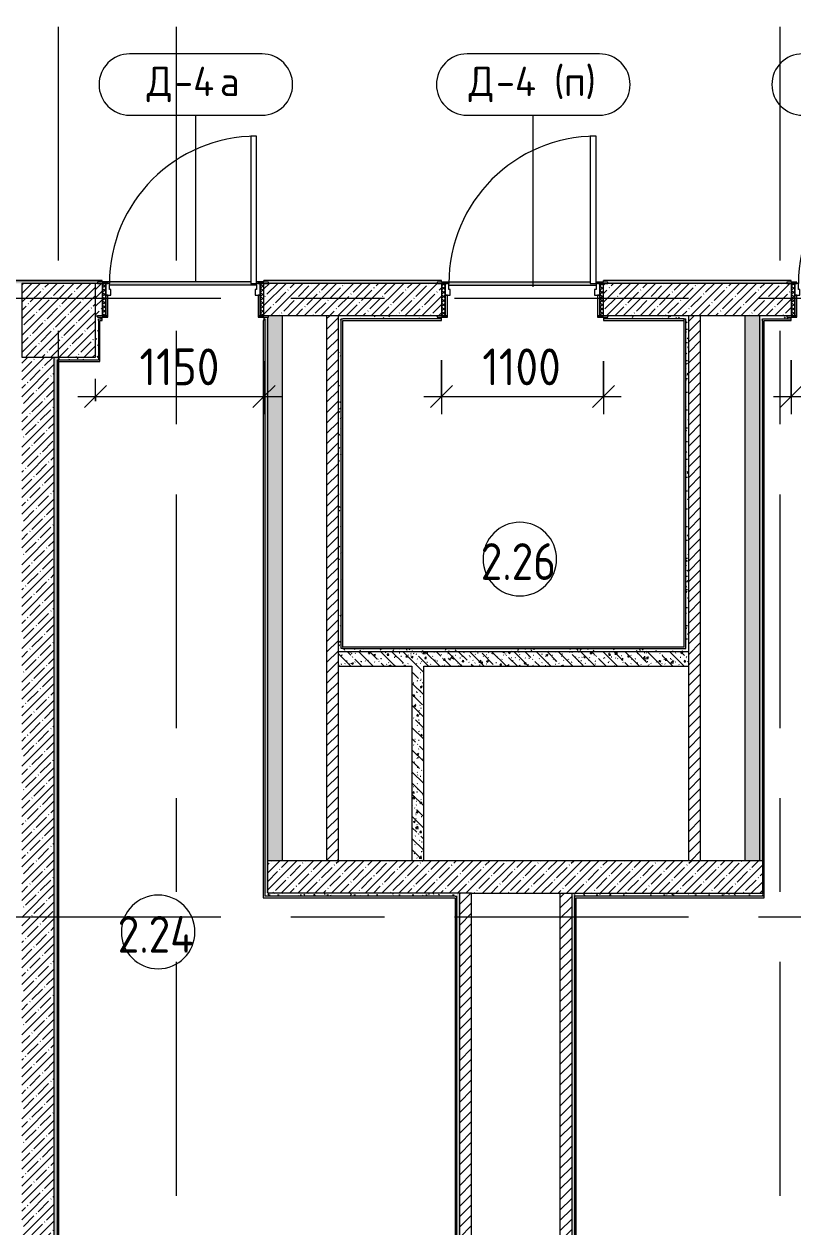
# Model space of a CAD drawing. Header units: millimetres. Extents: x 35363 to 232034, y -8553 to 29000.
# Drawn here: x 65425 to 70647, y 1493 to 9662 of the extents above; entities that cross this region are included whole.
import ezdxf

# ---------------------------------------------------------------- set-up
doc = ezdxf.new("R2010")
doc.units = ezdxf.units.MM
doc.linetypes.add('Осевая', pattern=[3175, 635, -476.25, 1587.5, -476.25])
for name, color, linetype, lineweight in [('A-ANNO-DIMS', 7, 'Continuous', 9), ('A-ANNO-DIMS-100', 7, 'Continuous', 9), ('A-AREA-IDEN', 7, 'Continuous', 9), ('A-DOOR', 7, 'Continuous', 9), ('A-DOOR-FRAM-2', 7, 'Continuous', 9), ('A-DOOR-IDEN', 7, 'Continuous', 9), ('A-WALL', 7, 'Continuous', 9), ('I-WALL', 7, 'Continuous', 9), ('S-COLS', 7, 'Continuous', 9), ('Ограждение', 7, 'Continuous', 9), ('Оси-2', 7, 'Осевая', 9), ('Поручни', 7, 'Continuous', 9)]:
    doc.layers.add(name, color=color, linetype=linetype, lineweight=lineweight)
for name, color, linetype, lineweight, true_color in [('A-DOOR-1', 1, 'Continuous', 9, 0xff0000), ('A-DOOR-2', 1, 'Continuous', 13, 0xff0000), ('A-DOOR-FRAM-1', 1, 'Continuous', 13, 0xff0000), ('A-WALL-1', 7, 'Continuous', 9, 0x3c3c3c), ('A-WALL-FNSH-1', 7, 'Continuous', 9, 0x3c3c3c)]:
    doc.layers.add(name, color=color, linetype=linetype, lineweight=lineweight, true_color=true_color)
doc.styles.add('GOST Common', font='GOST_Common.ttf', dxfattribs={"height": 200})
doc.styles.add('GOST Common_1', font='GOST_Common.ttf', dxfattribs={"width": 0.9, "height": 250})
doc.styles.add('ISOCPEUR', font='isocpeur.ttf', dxfattribs={"width": 0.9, "height": 250})
doc.dimstyles.new('ISO-2_5_0_9К_БОЛЬШОЙ', dxfattribs={"dimscale": 304.8, "dimtxt": 248.995294, "dimasz": 0.492126, "dimexe": 0.393701, "dimexo": 0.984252, "dimgap": 0, "dimtad": 1, "dimdec": 0, "dimrnd": 10, "dimzin": 0, "dimdsep": 46, "dimtxsty": 'ISOCPEUR', "dimblk1": 'OBLIQUE', "dimblk2": 'OBLIQUE', "dimsah": 1, "dimcen": 0.09, "dimdle": 0.393701, "dimazin": 0, "dimtfac": 1, "dimtdec": 4, "dimtix": 1, "dimtmove": 0, "dimatfit": 3, "dimfxl": 1, "dimtvp": 1, "dimtolj": 1, "dimtzin": 0, "dimarcsym": 2})
pattern_1 = [(45, (0, 0), (-57.02463, 57.02463), []), (45, (57.025, 0), (-57.02463, 57.02463), [100.806, -20.161, 3.353, -16.808])]
pattern_2 = [(45, (0, 0), (-35.35534, 35.35534), [])]
pattern_3 = [(135, (0, 0), (-75.43415, -75.43415), [106.68, -17.78, 3.556, -17.78]), (135, (0, 75.39), (-75.43415, -75.43415), []), (50, (0, 0), (127.52922, -11.15758), [13.335, -146.685]), (355, (0, 0), (-24.66966, 133.74002), [10.668, -117.348]), (100.451, (10.63, -0.93), (102.85973, 122.58178), [11.333, -124.663]), (46.184, (0, 35.56), (189.75516, -29.43036), [20.002, -220.027]), (96.636, (15.81, 33.1), (166.1822, 173.1996), [17, -186.995]), (351.184, (0, 35.56), (166.18393, 173.1976), [16.002, -176.022]), (21, (17.78, 26.67), (106.13027, -71.58603), [13.335, -146.685]), (326, (17.78, 26.67), (43.26188, 128.93175), [10.668, -117.348]), (71.451, (26.62, 20.7), (149.39198, 57.34505), [11.333, -124.663]), (37.5, (0, 0), (2.162228, 59.188357), [3.353, -112.573, 3.353, -115.773, -117.793]), (37.5, (0, 0), (2.162228, 59.188357), [-235.052, 3.353, -114.44]), (7.5, (0, 0), (46.77386, 70.12615), [3.353, -64.567, 3.353, -109.906, -44.894]), (7.5, (0, 0), (46.77386, 70.12615), [-181.178, 3.353, -41.542]), (327.5, (-39.65, 0), (94.91367, -4.010093), [3.353, -41.097, 3.353, -135.331, -184.023]), (327.5, (-39.65, 0), (94.91367, -4.010093), [-183.134, 3.353, -180.67]), (317.5, (-57.43, 0), (103.69057, 17.79882), [3.353, -54.432, 3.353, -88.748, -130.683]), (317.5, (-57.43, 0), (103.69057, 17.79882), [-149.885, 3.353, -127.33])]
pattern_4 = [(135, (1751.41, 174.685), (-14.14214, -14.14214), []), (225, (1751.41, 174.685), (14.14214, -14.14214), [])]
pattern_5 = [(45, (-371.384, 174.685), (-14.1421, 14.1421), []), (135, (-371.384, 174.685), (-14.1421, -14.1421), [])]
pattern_6 = [(0, (0, 0), (121.92, 30.48), [10.058, -81.382, 10.058, -81.382, -487.68]), (0, (0, 0), (121.92, 30.48), [-182.88, 10.058, -172.822, 10.058, -81.382, -213.36]), (0, (0, 0), (121.92, 30.48), [-457.2, 10.058, -50.902, 10.058, -142.342]), (120, (45.72, 15.24), (-87.356454, 90.345817), [10.058, -81.382, 10.058, -81.382, -487.68]), (120, (45.72, 15.24), (-87.356454, 90.345817), [-182.88, 10.058, -172.822, 10.058, -81.382, -213.36]), (120, (45.72, 15.24), (-87.356454, 90.345817), [-457.2, 10.058, -50.902, 10.058, -142.342]), (240, (60.96, 76.2), (-34.563546, -120.825817), [10.058, -81.382, 10.058, -81.382, -487.68]), (240, (60.96, 76.2), (-34.563546, -120.825817), [-182.88, 10.058, -172.822, 10.058, -81.382, -213.36]), (240, (60.96, 76.2), (-34.563546, -120.825817), [-457.2, 10.058, -50.902, 10.058, -142.342])]

# ---------------------------------------------------------------- blocks, each defined once
blk = doc.blocks.new('BSC_Колонна _Прямоугольная - 500х500-V13-План заполнения и маркировки дверных проемов 2 этажа в осях 12-23')
at = {"layer": 'S-COLS'}
h = blk.add_hatch(dxfattribs=at)
h.set_pattern_fill('FP_14', color=256, style=0, pattern_type=2)
h.set_pattern_definition([(45, (-65660, -7650), (-57.02463, 57.02463), []), (45, (-65602.975, -7650), (-57.02463, 57.02463), [100.806, -20.161, 3.353, -16.808])])
h.paths.add_polyline_path([(-250, -250), (250, -250), (250, 250), (-250, 250)])
for p, q in [((250, 250), (-250, 250)), ((-250, 250), (-250, -250)), ((250, -250), (250, 250)), ((-250, -250), (250, -250))]:
    blk.add_line(p, q, dxfattribs=at)
blk = doc.blocks.new('110_Дверь_СКБ_1Ст_Внутренняя1 - Д-4_1 1100x2100h_ОО_туалет для мальч_ и дев_-32102845-План заполнения и маркировки дверных проемов 2 этажа в осях 12-23')
at = {"layer": 'A-DOOR'}
h = blk.add_hatch(dxfattribs=at)
h.set_pattern_fill('FP_36', color=256, style=0, pattern_type=2)
h.set_pattern_definition(pattern_4)
h.paths.add_polyline_path([(562.5, -110), (562.5, 110), (537.5, 110), (537.5, -110)])
at = {"layer": 'A-DOOR-FRAM-2'}
h = blk.add_hatch(dxfattribs=at)
h.set_pattern_fill('FP_37', color=256, style=0, pattern_type=2)
h.set_pattern_definition(pattern_5)
h.paths.add_polyline_path([(-512.5, -110), (-512.5, 110), (-537.5, 110), (-537.5, -110)])
at = {"layer": 'A-DOOR-1'}
blk.add_arc((512.5, 110), 1000, 90, 180, dxfattribs=at)
at = {"layer": 'A-DOOR-2'}
for p, q in [((512.5, 1110), (472.5, 1110)), ((472.5, 1110), (472.5, 110)), ((512.5, 110), (512.5, 1110)), ((472.5, 110), (512.5, 110))]:
    blk.add_line(p, q, dxfattribs=at)
at = {"layer": 'A-DOOR-FRAM-1'}
for p, q in [((-497.5, 118), (-567.5, 118)), ((-567.5, 118), (-567.5, 110)), ((-567.5, 110), (-497.5, 110)), ((-512.5, 110), (-537.5, 110)), ((-537.5, 110), (-537.5, -110)), ((-487.5, 110), (-512.5, 110)), ((-512.5, 110), (-512.5, 30)), ((-512.5, -110), (-512.5, 110)), ((-497.5, 110), (-512.5, 110)), ((-512.5, 110), (-512.5, 109)), ((-512.5, 109), (-497.5, 109)), ((-497.5, 110), (-497.5, 118)), ((-497.5, 109), (-497.5, 110)), ((-487.5, 70), (-487.5, 110)), ((512.5, 110), (512.5, 70)), ((537.5, 110), (512.5, 110)), ((592.5, 118), (522.5, 118)), ((522.5, 118), (522.5, 110)), ((537.5, 110), (522.5, 110)), ((522.5, 110), (522.5, 109)), ((522.5, 110), (592.5, 110)), ((522.5, 109), (537.5, 109)), ((537.5, 30), (537.5, 110)), ((562.5, 110), (537.5, 110)), ((537.5, 110), (537.5, -110)), ((537.5, 109), (537.5, 110)), ((562.5, -110), (562.5, 110)), ((592.5, 110), (592.5, 118)), ((-512.5, 30), (-477.5, 30)), ((-497.5, 30), (-512.5, 30)), ((-512.5, 30), (-512.5, -110)), ((-497.5, -110), (-497.5, 30)), ((-477.5, 70), (-487.5, 70)), ((-477.5, 30), (-477.5, 70)), ((512.5, 70), (502.5, 70)), ((502.5, 70), (502.5, 30)), ((502.5, 30), (537.5, 30)), ((537.5, 30), (522.5, 30)), ((522.5, 30), (522.5, -110)), ((537.5, -110), (537.5, 30)), ((-497.5, -110), (-567.5, -110)), ((-567.5, -110), (-567.5, -118)), ((-567.5, -118), (-497.5, -118)), ((-537.5, -110), (-512.5, -110)), ((-512.5, -110), (-497.5, -110)), ((-497.5, -118), (-497.5, -110)), ((522.5, -110), (537.5, -110)), ((592.5, -110), (522.5, -110)), ((522.5, -110), (522.5, -118)), ((522.5, -118), (592.5, -118)), ((537.5, -110), (562.5, -110)), ((592.5, -118), (592.5, -110))]:
    blk.add_line(p, q, dxfattribs=at)
blk = doc.blocks.new('110_Дверь_СКБ_1Ст_Внутренняя1 - Д-4 1100x2100h_су мгн-31586709-План заполнения и маркировки дверных проемов 2 этажа в осях 12-23')
at = {"layer": 'A-DOOR'}
h = blk.add_hatch(dxfattribs=at)
h.set_pattern_fill('FP_36', color=256, style=0, pattern_type=2)
h.set_pattern_definition(pattern_4)
h.paths.add_polyline_path([(562.5, -110), (562.5, 110), (537.5, 110), (537.5, -110)])
at = {"layer": 'A-DOOR-FRAM-2'}
h = blk.add_hatch(dxfattribs=at)
h.set_pattern_fill('FP_37', color=256, style=0, pattern_type=2)
h.set_pattern_definition(pattern_5)
h.paths.add_polyline_path([(-512.5, -110), (-512.5, 110), (-537.5, 110), (-537.5, -110)])
at = {"layer": 'A-DOOR-1'}
blk.add_arc((512.5, 110), 1000, 90, 180, dxfattribs=at)
at = {"layer": 'A-DOOR-2'}
for p, q in [((512.5, 1110), (472.5, 1110)), ((472.5, 1110), (472.5, 110)), ((512.5, 110), (512.5, 1110)), ((472.5, 110), (512.5, 110))]:
    blk.add_line(p, q, dxfattribs=at)
at = {"layer": 'A-DOOR-FRAM-1'}
for p, q in [((-497.5, 118), (-567.5, 118)), ((-567.5, 118), (-567.5, 110)), ((-567.5, 110), (-497.5, 110)), ((-512.5, 110), (-537.5, 110)), ((-537.5, 110), (-537.5, -110)), ((-487.5, 110), (-512.5, 110)), ((-512.5, 110), (-512.5, 30)), ((-512.5, -110), (-512.5, 110)), ((-497.5, 110), (-512.5, 110)), ((-512.5, 110), (-512.5, 109)), ((-512.5, 109), (-497.5, 109)), ((-497.5, 110), (-497.5, 118)), ((-497.5, 109), (-497.5, 110)), ((-487.5, 70), (-487.5, 110)), ((512.5, 110), (512.5, 70)), ((537.5, 110), (512.5, 110)), ((592.5, 118), (522.5, 118)), ((522.5, 118), (522.5, 110)), ((537.5, 110), (522.5, 110)), ((522.5, 110), (522.5, 109)), ((522.5, 110), (592.5, 110)), ((522.5, 109), (537.5, 109)), ((537.5, 30), (537.5, 110)), ((562.5, 110), (537.5, 110)), ((537.5, 110), (537.5, -110)), ((537.5, 109), (537.5, 110)), ((562.5, -110), (562.5, 110)), ((592.5, 110), (592.5, 118)), ((-512.5, 30), (-477.5, 30)), ((-497.5, 30), (-512.5, 30)), ((-512.5, 30), (-512.5, -110)), ((-497.5, -110), (-497.5, 30)), ((-477.5, 70), (-487.5, 70)), ((-477.5, 30), (-477.5, 70)), ((512.5, 70), (502.5, 70)), ((502.5, 70), (502.5, 30)), ((502.5, 30), (537.5, 30)), ((537.5, 30), (522.5, 30)), ((522.5, 30), (522.5, -110)), ((537.5, -110), (537.5, 30)), ((-497.5, -110), (-567.5, -110)), ((-567.5, -110), (-567.5, -118)), ((-567.5, -118), (-497.5, -118)), ((-537.5, -110), (-512.5, -110)), ((-512.5, -110), (-497.5, -110)), ((-497.5, -118), (-497.5, -110)), ((522.5, -110), (537.5, -110)), ((592.5, -110), (522.5, -110)), ((522.5, -110), (522.5, -118)), ((522.5, -118), (592.5, -118)), ((537.5, -110), (562.5, -110)), ((592.5, -118), (592.5, -110))]:
    blk.add_line(p, q, dxfattribs=at)
blk = doc.blocks.new('Ограждение - Ограждение-32874017-План заполнения и маркировки дверных проемов 2 этажа в осях 12-23')
at = {"layer": 'Ограждение'}
h = blk.add_hatch(color=256, dxfattribs=at)
h.paths.add_polyline_path([(67005, 7890), (67005, 7900), (66965, 7900), (66965, 7910), (65955, 7910), (65955, 7908), (65995, 7908), (65995, 7900), (66005, 7900), (66005, 7890), (66965, 7890)])
h.paths.add_polyline_path([(67005, 7900), (67015, 7900), (67015, 7908), (67049, 7908), (67049, 7910), (67005, 7910)])
at = {"layer": 'Поручни'}
for p, q in [((66965, 7910), (65955, 7910)), ((66005, 7890), (67005, 7890)), ((67049, 7910), (67005, 7910)), ((67049, 7910), (67049, 7908))]:
    blk.add_line(p, q, dxfattribs=at)
blk = doc.blocks.new('Ограждение - Ограждение-32874073-План заполнения и маркировки дверных проемов 2 этажа в осях 12-23')
at = {"layer": 'Ограждение'}
h = blk.add_hatch(color=256, dxfattribs=at)
h.paths.add_polyline_path([(69310.5, 7889), (69310.5, 7900), (69270.5, 7900), (69270.5, 7909), (68300.5, 7908), (68300.5, 7900), (68310.5, 7900), (68310.5, 7889), (69270.5, 7889)])
h.paths.add_polyline_path([(69310.5, 7900), (69320.5, 7900), (69320.5, 7908), (69310.5, 7909)])
at = {"layer": 'Поручни'}
for p, q in [((69270.5, 7909), (68285.5, 7909)), ((68310.5, 7889), (69310.5, 7889)), ((69360.5, 7909), (69310.5, 7909))]:
    blk.add_line(p, q, dxfattribs=at)
blk = doc.blocks.new('М_двери - Типоразмер_рамка-25223575-План заполнения и маркировки дверных проемов 2 этажа в осях 12-23')
at = {"layer": 'A-DOOR-IDEN'}
for p, q in [((4.496, 2.08), (-4.496, 2.08)), ((-4.496, -2.08), (4.496, -2.08))]:
    blk.add_line(p, q, dxfattribs=at)
for centre, start, end in [((-4.496, 0), 90, 270), ((4.496, 0), 270, 90)]:
    blk.add_arc(centre, 2.08, start, end, dxfattribs=at)
blk = doc.blocks.new('DIMBLOCK34-План заполнения и маркировки дверных проемов 2 этажа в осях 12-23')
at = {"layer": 'A-ANNO-DIMS-100'}
for p, q in [((67055, 7372), (67055, 7012)), ((67055, 7132), (67055, 7372)), ((65910, 7100), (65910, 7252)), ((65790, 7132), (67175, 7132)), ((65910, 7132), (65910, 7100))]:
    blk.add_line(p, q, dxfattribs=at)
at = {"layer": 'A-ANNO-DIMS-100', "lineweight": 20}
for p, q in [((65910, 7132), (65985, 7207)), ((67055, 7132), (67130, 7207)), ((65910, 7132), (65835, 7057)), ((67055, 7132), (66980, 7057))]:
    blk.add_line(p, q, dxfattribs=at)
at = {"layer": 'A-ANNO-DIMS-100', "color": 0, "insert": (66209.6, 7458.6), "char_height": 250, "width": 655.049, "attachment_point": 1, "line_spacing_factor": 1.149209, "style": 'ISOCPEUR'}
blk.add_mtext('1150', dxfattribs=at)
blk = doc.blocks.new('_Oblique')
at = {"color": 0, "linetype": 'ByBlock', "lineweight": -2}
blk.add_line((-0.5, -0.5), (0.5, 0.5), dxfattribs=at)
blk = doc.blocks.new('DIMBLOCK35-План заполнения и маркировки дверных проемов 2 этажа в осях 12-23')
at = {"layer": 'A-ANNO-DIMS-100'}
for p, q in [((68260.5, 7380), (68260.5, 7012)), ((68260.5, 7132), (68260.5, 7380)), ((69360.5, 7372), (69360.5, 7012)), ((69360.5, 7132), (69360.5, 7372)), ((68140.5, 7132), (69480.5, 7132))]:
    blk.add_line(p, q, dxfattribs=at)
at = {"layer": 'A-ANNO-DIMS-100', "lineweight": 20}
for p, q in [((68260.5, 7132), (68335.5, 7207)), ((69360.5, 7132), (69435.5, 7207)), ((68260.5, 7132), (68185.5, 7057)), ((69360.5, 7132), (69285.5, 7057))]:
    blk.add_line(p, q, dxfattribs=at)
at = {"layer": 'A-ANNO-DIMS-100', "color": 0, "insert": (68537.5, 7458.6), "char_height": 250, "width": 655.049, "attachment_point": 1, "line_spacing_factor": 1.149209, "style": 'ISOCPEUR'}
blk.add_mtext('1100', dxfattribs=at)
blk = doc.blocks.new('DIMBLOCK36-План заполнения и маркировки дверных проемов 2 этажа в осях 12-23')
at = {"layer": 'A-ANNO-DIMS-100'}
for p, q in [((70635, 7380), (70635, 7012)), ((70635, 7132), (70635, 7380)), ((71735, 7372), (71735, 7012)), ((71735, 7132), (71735, 7372)), ((70515, 7132), (71855, 7132))]:
    blk.add_line(p, q, dxfattribs=at)
at = {"layer": 'A-ANNO-DIMS-100', "lineweight": 20}
for p, q in [((70635, 7132), (70710, 7207)), ((71735, 7132), (71810, 7207)), ((70635, 7132), (70560, 7057)), ((71735, 7132), (71660, 7057))]:
    blk.add_line(p, q, dxfattribs=at)
at = {"layer": 'A-ANNO-DIMS-100', "color": 0, "insert": (70912.1, 7458.6), "char_height": 250, "width": 655.049, "attachment_point": 1, "line_spacing_factor": 1.149209, "style": 'ISOCPEUR'}
blk.add_mtext('1100', dxfattribs=at)
blk = doc.blocks.new('Марка_Помещения - Номер-25198446-План заполнения и маркировки дверных проемов 2 этажа в осях 12-23')
at = {"layer": 'A-AREA-IDEN'}
for start, end in [(360, 180), (180, 360)]:
    blk.add_arc((0, 0), 2.5, start, end, dxfattribs=at)

msp = doc.modelspace()

# ---------------------------------------------------------------- hatches: boundary and pattern name
at = {"layer": 'I-WALL'}
h = msp.add_hatch(dxfattribs=at)
h.set_pattern_fill('FP_58', color=256, style=0, pattern_type=2)
h.set_pattern_definition(pattern_6)
h.paths.add_polyline_path([(71765, 7900), (72250, 7900), (72250, 7908), (72305, 7908), (72305, 7920), (71735, 7920), (71735, 7908), (71765, 7908), (71765, 7901.7)])
h.paths.add_polyline_path([(74750, 7900), (74750, 7920), (73705, 7920), (73705, 7908), (73760, 7908), (73760, 7900)])
h.paths.add_polyline_path([(70605, 7900), (70605, 7908), (70635, 7908), (70635, 7920), (69360.5, 7920), (69360.5, 7908), (69390.5, 7908), (69390.5, 7900), (70255.3, 7900)])
h.paths.add_polyline_path([(65410, 7900), (65925, 7900.9), (65925, 7908), (65955, 7908), (65955, 7920), (64150.1, 7920), (64150.1, 7900), (64442.6, 7900)])
h.paths.add_polyline_path([(68230.5, 7900), (68230.5, 7908), (68260.5, 7908), (68260.5, 7920), (67055, 7920), (67055, 7908), (67085, 7908), (67085, 7900), (67348.9, 7900)])
h.paths.add_polyline_path([(61536.2, 7900), (62870.1, 7900), (62870.1, 7920), (59931, 7920), (59931, 7900), (61410, 7900)])
h.paths.add_polyline_path([(53861.9, 7900), (53861.9, 7920), (50930, 7920), (50930, 7900), (52817.1, 7900)])
h.paths.add_polyline_path([(55141.9, 7900), (57431, 7900), (57431, 7920), (55141.9, 7920)])
h.paths.add_polyline_path([(47410, 7900), (48430, 7900), (48430, 7920), (46186.5, 7920), (46186.5, 7900), (47004.4, 7900)])
h.paths.add_polyline_path([(44098, 7900), (44826.5, 7900), (44826.5, 7920), (42061, 7920), (42061, 7900), (43410, 7900)])
h.paths.add_polyline_path([(38742.7, 7900), (39561, 7900), (39561, 7920), (38742.7, 7920), (38742.7, 7902.5)])
h = msp.add_hatch(dxfattribs=at)
h.set_pattern_fill('FP_17', color=256, style=0, pattern_type=2)
h.set_pattern_definition(pattern_1)
h.paths.add_polyline_path([(67480, 7680), (68260.5, 7680), (68260.5, 7900), (67055, 7900), (67055, 7680), (67348.9, 7680)])
h.paths.add_polyline_path([(71765, 7680), (71860, 7680), (71860, 7900), (71735, 7900), (71735, 7680)])
h.paths.add_polyline_path([(70605, 7680), (70635, 7680), (70635, 7900), (69360.5, 7900), (69360.5, 7680), (70420, 7680)])
h.paths.add_polyline_path([(65910, 7680), (65955, 7680), (65955, 7900), (65910, 7900)])
h = msp.add_hatch(dxfattribs=at)
h.set_pattern_fill('FP_58', color=256, style=0, pattern_type=2)
h.set_pattern_definition(pattern_6)
h.paths.add_polyline_path([(65925, 7660), (65955, 7660), (65955, 7672), (65925, 7672), (65925, 7680), (65910, 7680), (65910, 7660)])
h.paths.add_polyline_path([(67060, 7660), (67080, 7660), (67080, 7672), (67055, 7672), (67055, 7660)])
h = msp.add_hatch(dxfattribs=at)
h.set_pattern_fill('FP_27', color=256, style=0, pattern_type=2)
h.set_pattern_definition(pattern_3)
h.paths.add_polyline_path([(67180, 3980), (67180, 7680), (67085, 7680), (67085, 7672), (67080, 7672), (67080, 3980)])
h = msp.add_hatch(dxfattribs=at)
h.set_pattern_fill('FP_22', color=256, style=0, pattern_type=2)
h.set_pattern_definition(pattern_2)
h.paths.add_polyline_path([(67480, 3980), (67560, 3980), (67560, 7680), (67480, 7680), (67480, 4441.6)])
h = msp.add_hatch(dxfattribs=at)
h.set_pattern_fill('FP_58', color=256, style=0, pattern_type=2)
h.set_pattern_definition(pattern_6)
h.paths.add_polyline_path([(67560, 5400), (67580, 5400), (67580, 7680), (67560, 7680), (67560, 6267.9)])
h = msp.add_hatch(dxfattribs=at)
h.set_pattern_fill('FP_58', color=256, style=0, pattern_type=2)
h.set_pattern_definition(pattern_6)
h.paths.add_polyline_path([(68260.5, 7660), (68260.5, 7672), (68230.5, 7672), (68230.5, 7680), (67580, 7680), (67580, 7660), (68230.5, 7660)])
h.paths.add_polyline_path([(69920, 7660), (69920, 7680), (69390.5, 7678.9), (69390.5, 7672), (69360.5, 7672), (69360.5, 7660), (69909, 7660)])
h = msp.add_hatch(dxfattribs=at)
h.set_pattern_fill('FP_58', color=256, style=0, pattern_type=2)
h.set_pattern_definition(pattern_6)
h.paths.add_polyline_path([(69920, 5420), (69940, 5420), (69940, 7680), (69920, 7680), (69920, 5431)])
h = msp.add_hatch(dxfattribs=at)
h.set_pattern_fill('FP_22', color=256, style=0, pattern_type=2)
h.set_pattern_definition(pattern_2)
h.paths.add_polyline_path([(70020, 3980), (70020, 7680), (69940, 7680), (69940, 3980)])
h = msp.add_hatch(dxfattribs=at)
h.set_pattern_fill('FP_27', color=256, style=0, pattern_type=2)
h.set_pattern_definition(pattern_3)
h.paths.add_polyline_path([(70320, 3980), (70420, 3980), (70420, 7680), (70320, 7680), (70320, 6267.9)])
h = msp.add_hatch(dxfattribs=at)
h.set_pattern_fill('FP_58', color=256, style=0, pattern_type=2)
h.set_pattern_definition(pattern_6)
h.paths.add_polyline_path([(71840, 7660), (71860, 7660), (71860, 7680), (71765, 7680), (71765, 7672), (71735, 7672), (71735, 7660), (71765, 7660)])
h.paths.add_polyline_path([(70635, 7660), (70635, 7672), (70605, 7672), (70605, 7680), (70420, 7680), (70420, 7660), (70605, 7660)])
h = msp.add_hatch(dxfattribs=at)
h.set_pattern_fill('FP_58', color=256, style=0, pattern_type=2)
h.set_pattern_definition(pattern_6)
h.paths.add_polyline_path([(65910, 7380), (65930, 7380), (65930, 7660), (65910, 7660), (65910, 7400)])
h = msp.add_hatch(dxfattribs=at)
h.set_pattern_fill('FP_58', color=256, style=0, pattern_type=2)
h.set_pattern_definition(pattern_6)
h.paths.add_polyline_path([(67060, 3760), (67080, 3760), (67080, 7660), (67060, 7660), (67060, 6267.9)])
h = msp.add_hatch(dxfattribs=at)
h.set_pattern_fill('FP_58', color=256, style=0, pattern_type=2)
h.set_pattern_definition(pattern_6)
h.paths.add_polyline_path([(70420, 3980), (70440, 3980), (70440, 7660), (70420, 7660), (70420, 6267.9)])
h = msp.add_hatch(dxfattribs=at)
h.set_pattern_fill('FP_17', color=256, style=0, pattern_type=2)
h.set_pattern_definition(pattern_1)
h.paths.add_polyline_path([(65620.5, 400), (65630, 400), (65630, 7400), (65410, 7400), (65410, 400)])
h = msp.add_hatch(dxfattribs=at)
h.set_pattern_fill('FP_58', color=256, style=0, pattern_type=2)
h.set_pattern_definition(pattern_6)
h.paths.add_polyline_path([(65630, 400), (65650, 400), (65650, 7400), (65630, 7400), (65630, 789.1)])
h = msp.add_hatch(dxfattribs=at)
h.set_pattern_fill('FP_58', color=256, style=0, pattern_type=2)
h.set_pattern_definition(pattern_6)
h.paths.add_polyline_path([(65650, 7380), (65910, 7380), (65910, 7400), (65650, 7400)])
h = msp.add_hatch(dxfattribs=at)
h.set_pattern_fill('FP_27', color=256, style=0, pattern_type=2)
h.set_pattern_definition(pattern_3)
h.paths.add_polyline_path([(68140, 5300), (69940, 5300), (69940, 5400), (67560, 5400), (67560, 5300), (68060, 5300)])
h = msp.add_hatch(dxfattribs=at)
h.set_pattern_fill('FP_58', color=256, style=0, pattern_type=2)
h.set_pattern_definition(pattern_6)
h.paths.add_polyline_path([(67580, 5400), (69940, 5400), (69940, 5420), (67580, 5420)])
h = msp.add_hatch(dxfattribs=at)
h.set_pattern_fill('FP_27', color=256, style=0, pattern_type=2)
h.set_pattern_definition(pattern_3)
h.paths.add_polyline_path([(68140, 3980), (68140, 5300), (68060, 5300), (68060, 3980)])
h = msp.add_hatch(dxfattribs=at)
h.set_pattern_fill('FP_17', color=256, style=0, pattern_type=2)
h.set_pattern_definition(pattern_1)
h.paths.add_polyline_path([(68365, 3760), (70440, 3760), (70440, 3980), (67080, 3980), (67080, 3760), (67348.9, 3760)])
h = msp.add_hatch(dxfattribs=at)
h.set_pattern_fill('FP_58', color=256, style=0, pattern_type=2)
h.set_pattern_definition(pattern_6)
h.paths.add_polyline_path([(67060, 3740), (68365, 3740), (68365, 3760), (67060, 3760)])
h = msp.add_hatch(dxfattribs=at)
h.set_pattern_fill('FP_58', color=256, style=0, pattern_type=2)
h.set_pattern_definition(pattern_6)
h.paths.add_polyline_path([(68365, 140), (68385, 140), (68385, 3760), (68365, 3760), (68365, 151)])
h = msp.add_hatch(dxfattribs=at)
h.set_pattern_fill('FP_22', color=256, style=0, pattern_type=2)
h.set_pattern_definition(pattern_2)
h.paths.add_polyline_path([(68465, 120), (68465, 3760), (68385, 3760), (68385, 120)])
h = msp.add_hatch(dxfattribs=at)
h.set_pattern_fill('FP_22', color=256, style=0, pattern_type=2)
h.set_pattern_definition(pattern_2)
h.paths.add_polyline_path([(69065, 120), (69145, 120), (69145, 3760), (69065, 3760), (69065, 2615.4)])
h = msp.add_hatch(dxfattribs=at)
h.set_pattern_fill('FP_58', color=256, style=0, pattern_type=2)
h.set_pattern_definition(pattern_6)
h.paths.add_polyline_path([(70440, 3740), (70451, 3740), (70451, 3760), (69145, 3760), (69145, 3740), (70426.3, 3740)])
h = msp.add_hatch(dxfattribs=at)
h.set_pattern_fill('FP_58', color=256, style=0, pattern_type=2)
h.set_pattern_definition(pattern_6)
h.paths.add_polyline_path([(69145, 120), (69165, 120), (69165, 3740), (69145, 3740), (69145, 2615.4)])

# ---------------------------------------------------------------- linework, layer by layer
at = {"layer": 'A-DOOR-IDEN'}
for p, q in [((66592.8, 7914.6), (66592.1, 9042.8)), ((68883.8, 7876.3), (68883.8, 9042.8))]:
    msp.add_line(p, q, dxfattribs=at)
at = {"layer": 'A-WALL'}
for p, q in [((65910, 7680), (65925, 7680)), ((68230.5, 7680), (67085, 7680)), ((67560, 5400), (67560, 7680)), ((70605, 7680), (69390.5, 7680)), ((69940, 3980), (69940, 7680)), ((70420, 7680), (70420, 3980)), ((67080, 3760), (67080, 7672)), ((67580, 5420), (67580, 7660)), ((69920, 5420), (69920, 7660)), ((65910, 7380), (65650, 7380)), ((65650, 7380), (65650, 420)), ((68385, 120), (68385, 3760)), ((68465, 3760), (70451, 3760)), ((68365, 140), (68365, 3740)), ((70451, 3740), (69165, 3740)), ((69165, 3740), (69165, 140))]:
    msp.add_line(p, q, dxfattribs=at)
at = {"layer": 'A-WALL-1'}
for p, q in [((65925, 7900), (65910, 7900)), ((65955, 7908), (65955, 7920)), ((68260.5, 7920), (67055, 7920)), ((67055, 7908), (67055, 7920)), ((68230.5, 7900), (67085, 7900)), ((68260.5, 7908), (68260.5, 7920)), ((70635, 7920), (69360.5, 7920)), ((69360.5, 7908), (69360.5, 7920)), ((70605, 7900), (69390.5, 7900)), ((70635, 7908), (70635, 7920)), ((67180, 3980), (67180, 7680)), ((67480, 7680), (67480, 3980)), ((70020, 3980), (70020, 7680)), ((70320, 7680), (70320, 3980)), ((65930, 7660), (65955, 7660)), ((65930, 7649), (65930, 7660)), ((65955, 7660), (65955, 7672)), ((67055, 7672), (67055, 7660)), ((67055, 7660), (67060, 7660)), ((67060, 7660), (67060, 3740)), ((67580, 7660), (67591, 7660)), ((68260.5, 7660), (68260.5, 7672)), ((69360.5, 7672), (69360.5, 7660)), ((69909, 7660), (69920, 7660)), ((70440, 7660), (70635, 7660)), ((70440, 7649), (70440, 7660)), ((70635, 7660), (70635, 7672)), ((65630, 400), (65630, 7400)), ((67560, 3980), (67560, 5400)), ((67560, 5400), (69940, 5400)), ((67591, 5420), (67580, 5420)), ((67560, 5300), (68060, 5300)), ((68060, 5300), (68060, 3980)), ((68140, 5300), (69940, 5300)), ((68140, 3980), (68140, 5300)), ((70440, 3980), (67080, 3980)), ((68465, 3760), (67080, 3760)), ((68465, 120), (68465, 3760)), ((69065, 3760), (69065, 120)), ((69145, 3760), (69145, 120)), ((70451, 3740), (70451, 3760)), ((68354, 3740), (68365, 3740))]:
    msp.add_line(p, q, dxfattribs=at)
at = {"layer": 'A-WALL-FNSH-1'}
for p, q in [((65955, 7921), (64110, 7921)), ((65280, 7920), (65955, 7920)), ((65955, 7920), (65955, 7921)), ((68260.5, 7921), (67055, 7921)), ((67055, 7920), (67055, 7921)), ((68260.5, 7920), (68260.5, 7921)), ((70635, 7921), (69360.5, 7921)), ((69360.5, 7920), (69360.5, 7921)), ((70635, 7920), (70635, 7921)), ((65930, 7649), (65930, 7380)), ((65941, 7649), (65955, 7649)), ((65941, 7369), (65941, 7649)), ((65955, 7649), (65955, 7660)), ((67055, 7649), (67049, 7649)), ((67049, 7649), (67049, 3729)), ((67055, 7660), (67055, 7649)), ((68260.5, 7660), (67591, 7660)), ((67591, 5431), (67591, 7649)), ((67591, 7649), (68260.5, 7649)), ((68260.5, 7649), (68260.5, 7660)), ((69909, 7660), (69360.5, 7660)), ((69360.5, 7660), (69360.5, 7649)), ((69360.5, 7649), (69909, 7649)), ((69909, 5431), (69909, 7660)), ((70440, 7649), (70440, 3760)), ((70451, 7649), (70635, 7649)), ((70451, 3760), (70451, 7649)), ((70635, 7649), (70635, 7660)), ((65661, 7369), (65941, 7369)), ((65661, 515.5), (65661, 7369)), ((65930, 7380), (65910, 7380)), ((69909, 5431), (67591, 5431)), ((67591, 5420), (69920, 5420)), ((67049, 3729), (68354, 3729)), ((68354, 3740), (67060, 3740)), ((68354, 3729), (68354, 151)), ((69176, 3729), (70451, 3729)), ((69176, 151), (69176, 3729)), ((70451, 3729), (70451, 3740))]:
    msp.add_line(p, q, dxfattribs=at)
at = {"layer": 'Оси-2'}
for p, q in [((65660, 593.7), (65660, 24898.1)), ((66460, 593.7), (66460, 24898.1)), ((70560, 593.7), (70560, 24898.1)), ((38663.4, 7800), (82200, 7800)), ((38663.4, 3600), (82200, 3600))]:
    msp.add_line(p, q, dxfattribs=at)

# ---------------------------------------------------------------- block references
at = {"layer": 'A-AREA-IDEN', "xscale": 99.99999999999993, "yscale": 99.99999999999993, "zscale": 99.99999999999993}
for p in [(68792.6, 6028), (66336.2, 3496.3)]:
    msp.add_blockref('Марка_Помещения - Номер-25198446-План заполнения и маркировки дверных проемов 2 этажа в осях 12-23', p, dxfattribs=at)
at = {"layer": 'A-DOOR-1'}
for name, p in [('110_Дверь_СКБ_1Ст_Внутренняя1 - Д-4_1 1100x2100h_ОО_туалет для мальч_ и дев_-32102845-План заполнения и маркировки дверных проемов 2 этажа в осях 12-23', (66492.5, 7790)), ('110_Дверь_СКБ_1Ст_Внутренняя1 - Д-4 1100x2100h_су мгн-31586709-План заполнения и маркировки дверных проемов 2 этажа в осях 12-23', (68798, 7790)), ('110_Дверь_СКБ_1Ст_Внутренняя1 - Д-4_1 1100x2100h_ОО_туалет для мальч_ и дев_-32102845-План заполнения и маркировки дверных проемов 2 этажа в осях 12-23', (71172.5, 7790))]:
    msp.add_blockref(name, p, dxfattribs=at)
at = {"layer": 'A-DOOR-IDEN', "xscale": 99.99999999999993, "yscale": 99.99999999999993, "zscale": 99.99999999999993}
for p in [(66592.1, 9250.8), (68883.8, 9250.8), (71162.2, 9250.8)]:
    msp.add_blockref('М_двери - Типоразмер_рамка-25223575-План заполнения и маркировки дверных проемов 2 этажа в осях 12-23', p, dxfattribs=at)
at = {"layer": 'S-COLS'}
msp.add_blockref('BSC_Колонна _Прямоугольная - 500х500-V13-План заполнения и маркировки дверных проемов 2 этажа в осях 12-23', (65660, 7650), dxfattribs=at)
at = {"layer": 'Поручни'}
for name in ['Ограждение - Ограждение-32874017-План заполнения и маркировки дверных проемов 2 этажа в осях 12-23', 'Ограждение - Ограждение-32874073-План заполнения и маркировки дверных проемов 2 этажа в осях 12-23']:
    msp.add_blockref(name, (0, 0), dxfattribs=at)

# ---------------------------------------------------------------- texts
at = {"layer": 'A-AREA-IDEN', "char_height": 250, "attachment_point": 1, "style": 'GOST Common_1'}
for s, insert, width in [('2.26', (68526.9, 6136.6), 663.797), ('2.24', (66061.5, 3604.9), 685.443)]:
    msp.add_mtext(s, dxfattribs=dict(at, insert=insert, width=width))
at = {"layer": 'A-DOOR-IDEN', "char_height": 200, "attachment_point": 1, "style": 'GOST Common'}
for s, insert, width in [('\\fGOST Common|b0|i0|c204|p34|;Д', (66258.8, 9372), 224.472), ('-4', (66444, 9372), 376.793), ('\\fGOST Common|b0|i0|c204|p34|;а', (66754.9, 9372), 200.422), ('\\fGOST Common|b0|i0|c204|p34|;Д', (68444.5, 9372), 224.472), ('-4 (', (68629.7, 9372), 561.181), ('\\fGOST Common|b0|i0|c204|p34|;п', (69092.7, 9372), 176.371), ('\\fGOST Common|b0|i0|c204|p34|;)', (69238.3, 9372), 96.202)]:
    msp.add_mtext(s, dxfattribs=dict(at, insert=insert, width=width))

# ---------------------------------------------------------------- dimensions: what is measured, and where the dimension line sits
at = {"layer": 'A-ANNO-DIMS'}
for base, p1, p2, override, picture, middle in [((69360.5, 7132), (68260.5, 7680), (69360.5, 7672), {"dimpost": '<>', "dimfxl": 1100.029091}, 'DIMBLOCK35-План заполнения и маркировки дверных проемов 2 этажа в осях 12-23', (68810.5, 7257)), ((71735, 7132), (70635, 7680), (71735, 7672), {"dimpost": '<>', "dimfxl": 1100.029091}, 'DIMBLOCK36-План заполнения и маркировки дверных проемов 2 этажа в осях 12-23', (71185, 7257)), ((67055, 7132), (65910, 7400), (67055, 7672), {"dimpost": '<>', "dimfxl": 1176.864053}, 'DIMBLOCK34-План заполнения и маркировки дверных проемов 2 этажа в осях 12-23', (66482.5, 7257))]:
    dim = msp.add_linear_dim(base=base, p1=p1, p2=p2, dimstyle='ISO-2_5_0_9К_БОЛЬШОЙ', override=override, dxfattribs=at)
    dim.commit()
    dim.dimension.update_dxf_attribs({"geometry": picture, "text_midpoint": middle})

doc.saveas('drawing.dxf')
